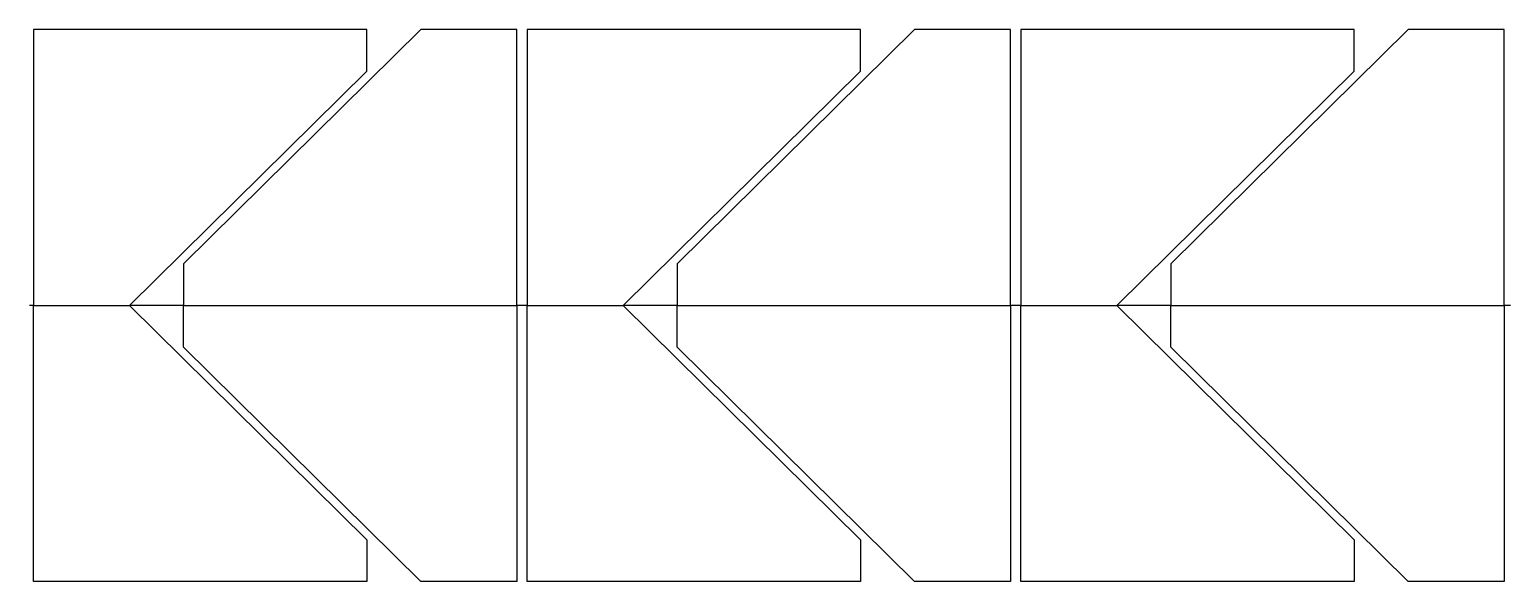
# Model space of a CAD drawing. Extents: x 19452 to 20405, y -4286 to -3931.
import ezdxf

# ---------------------------------------------------------------- set-up
doc = ezdxf.new("R2010")
doc.units = 0
doc.layers.get('0').update_dxf_attribs({"linetype": 'CONTINUOUS'})

msp = doc.modelspace()

# ---------------------------------------------------------------- linework, layer by layer
msp.add_lwpolyline([(20405.05, -4108.45), (20401.01, -4108.45), (20401.01, -4286.05), (20339.17, -4286.05), (20186.41, -4135.29), (20186.41, -4108.45), (20401.01, -4108.45), (20401.01, -3930.85), (20339.17, -3930.85), (20186.41, -4081.61), (20186.41, -4108.45), (20161.7, -4108.45), (20151.7, -4108.45), (20304.46, -4259.21), (20304.46, -4286.05), (20089.86, -4286.05), (20089.86, -4108.45), (20151.7, -4108.45), (20304.46, -3957.69), (20304.46, -3930.85), (20089.86, -3930.85), (20089.86, -4108.45), (20087.36, -4108.45), (20083.32, -4108.45), (20083.32, -4286.05), (20021.49, -4286.05), (19868.72, -4135.29), (19868.72, -4108.45), (20083.32, -4108.45), (20083.32, -3930.85), (20021.49, -3930.85), (19868.72, -4081.61), (19868.72, -4108.45), (19844.01, -4108.45), (19834.01, -4108.45), (19986.78, -4259.21), (19986.78, -4286.05), (19772.18, -4286.05), (19772.18, -4108.45), (19834.01, -4108.45), (19986.78, -3957.69), (19986.78, -3930.85), (19772.18, -3930.85), (19772.18, -4108.45), (19769.68, -4108.45), (19765.64, -4108.45), (19765.64, -4286.05), (19703.8, -4286.05), (19551.04, -4135.29), (19551.04, -4108.45), (19765.64, -4108.45), (19765.64, -3930.85), (19703.8, -3930.85), (19551.04, -4081.61), (19551.04, -4108.45), (19526.33, -4108.45), (19516.33, -4108.45), (19669.09, -4259.21), (19669.09, -4286.05), (19454.49, -4286.05), (19454.49, -4108.45), (19516.33, -4108.45), (19669.09, -3957.69), (19669.09, -3930.85), (19454.49, -3930.85), (19454.49, -4108.45), (19451.99, -4108.45)])

doc.saveas('drawing.dxf')
